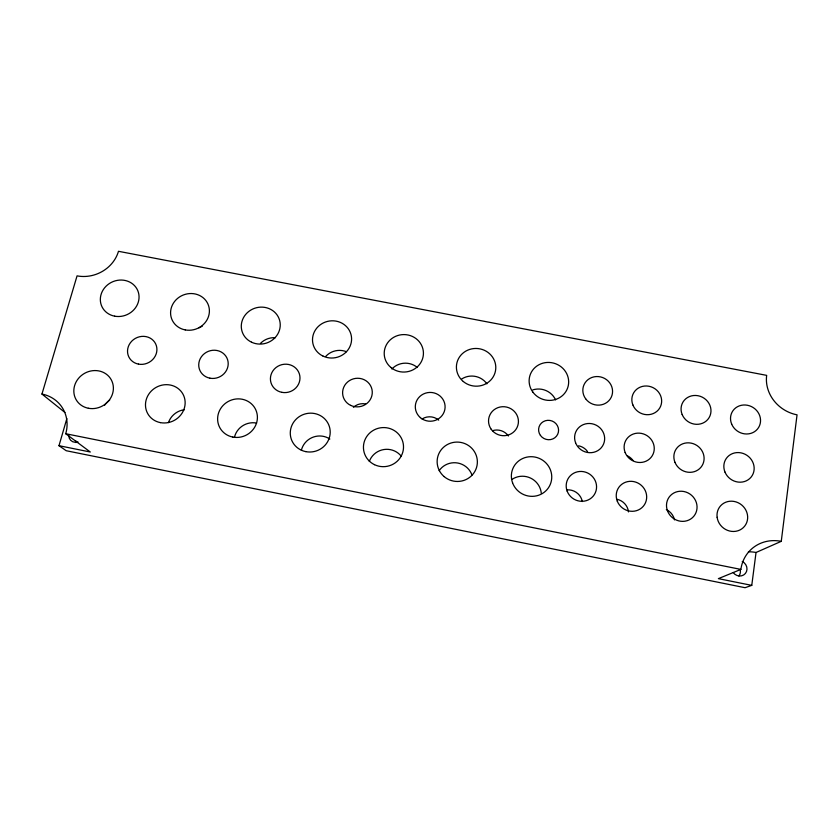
<?xml version="1.0" encoding="UTF-8"?>
<svg xmlns="http://www.w3.org/2000/svg" width="839" height="839" viewBox="0 0 839 839"><rect width="100%" height="100%" fill="white"/><g stroke="black" fill="none" stroke-linecap="round" stroke-linejoin="round"><path stroke-width="1.26" d="M781.266 541.333L756.033 552.492L751.765 585.37L718.383 578.637L740.889 569.408A37.703 34.86 45 0 1 781.266 541.333L797.05 414.833A35.595 32.406 31 0 1 766.668 375.369L118.477 251.301A33.969 30.603 -23 0 1 77.062 275.863L41.95 394.047A35.941 32.794 -35.1 0 1 65.736 433.732L90.297 452.011L58.992 445.698L66.858 418.567M751.765 585.37L745.042 587.699L66.197 450.721L58.992 445.698M65.736 433.732L740.889 569.408M41.95 394.047L64.928 412.463M199.011 327.85A18.07 16.885 -22.2 0 1 202.178 326.298M104.644 405.206A18.573 17.241 -31.9 0 1 109.699 400.077M168.461 422.594A18.531 17.451 -30.3 0 1 184.433 409.715M260.436 343.424A18.049 17.063 -18.1 0 1 275.286 337.708M234.532 436.962A18.489 17.661 -27.7 0 1 256.608 423.087M325.952 356.176A18.049 17.231 -11.9 0 1 346.434 351.709M301.369 450.291A18.458 17.871 -22.5 0 1 329.842 439.017M391.886 369.003A18.07 17.367 -3 0 1 417.329 367.492M369.307 461.429A18.448 18.059 -10.8 0 1 401.388 456.385M461.775 378.945A18.154 17.472 8 0 1 486.903 383.822M439.133 470.689A18.51 18.175 11.4 0 1 471.979 475.063M512.241 479.247A18.678 18.185 28.5 0 1 541.302 493.332M532.744 389.915A18.28 17.514 18.2 0 1 555.586 399.878M567.279 489.871A14.116 13.634 34.2 0 1 582.308 501.544M616.77 499.226A14.221 13.613 37.5 0 1 628.495 511.905M666.334 509.556A14.336 13.592 39.6 0 1 674.514 519.907M627.457 455.871A14.043 13.382 32 0 1 633.036 460.506M578.585 445.803A13.948 13.393 28 0 1 587.541 451.55M353.397 407.293A13.686 13.225 -11.6 0 1 365.542 403.926M422.069 418.997A13.707 13.33 1.5 0 1 438.692 420.119M492.503 430.701A13.791 13.382 16.3 0 1 508.403 435.986M748.388 551.831A34.965 32.501 46 0 1 756.033 552.492M78.017 441.964A7.603 7.006 -34.7 0 1 68.788 435.567M742.253 561.501A7.939 7.394 44.6 0 1 745.41 573.446A7.939 7.394 44.6 0 1 733.234 572.586M76.003 442.583A7.446 6.88 -34.9 0 1 75.783 440.779M740.344 570.562A7.771 7.257 44.8 0 1 738.855 576.005M114.66 316.177A19.643 17.955 -24.2 0 0 138.404 292.402A19.643 17.955 -24.2 0 0 106.018 286.256A19.643 17.955 -24.2 0 0 114.66 316.177M185.23 329.905A19.601 18.164 -21.4 0 0 208.67 305.973A19.601 18.164 -21.4 0 0 176.064 299.796A19.601 18.164 -21.4 0 0 185.23 329.905M88.368 408.257A20.188 18.594 -30.9 0 0 112.751 383.465A20.188 18.594 -30.9 0 0 79.715 377.047A20.188 18.594 -30.9 0 0 88.368 408.257M160.343 422.615A20.136 18.846 -29.2 0 0 184.423 397.655A20.136 18.846 -29.2 0 0 151.156 391.194A20.136 18.846 -29.2 0 0 160.343 422.615M251.543 342.197A19.58 18.374 -17.3 0 0 280.236 324.378A19.58 18.374 -17.3 0 0 250.525 310.241A19.58 18.374 -17.3 0 0 251.543 342.197M232.843 437.077A20.094 19.087 -26.4 0 0 256.598 411.949A20.094 19.087 -26.4 0 0 223.101 405.436A20.094 19.087 -26.4 0 0 232.843 437.077M390.827 367.419A19.622 18.741 -2.8 0 0 423.045 356.963A19.622 18.741 -2.8 0 0 397.592 335.579A19.622 18.741 -2.8 0 0 390.827 367.419M374.477 464.67A20.052 19.538 -9.8 0 0 403.486 445.845A20.052 19.538 -9.8 0 0 372.485 430.868A20.052 19.538 -9.8 0 0 374.477 464.67M305.868 451.644A20.052 19.328 -21 0 0 329.297 426.338A20.052 19.328 -21 0 0 295.559 419.783A20.052 19.328 -21 0 0 305.868 451.644M323.057 356.114A19.58 18.573 -11.3 0 0 351.572 338.18A19.58 18.573 -11.3 0 0 321.505 323.948A19.58 18.573 -11.3 0 0 323.057 356.114M444.114 476.583A20.126 19.675 9.9 0 0 477.013 465.603A20.126 19.675 9.9 0 0 450.637 443.128A20.126 19.675 9.9 0 0 444.114 476.583M463.296 381.514A19.706 18.846 7.5 0 0 495.461 370.995A19.706 18.846 7.5 0 0 469.546 349.464A19.706 18.846 7.5 0 0 463.296 381.514M532.765 391.981A19.853 18.909 17.2 0 0 566.86 389.82A19.853 18.909 17.2 0 0 547.049 362.469A19.853 18.909 17.2 0 0 532.765 391.981M512.587 482.876A20.314 19.706 26.2 0 0 547.049 489.609A20.314 19.706 26.2 0 0 535.03 457.077A20.314 19.706 26.2 0 0 512.587 482.876M585.653 398.787A14.987 14.19 22.4 0 0 611.274 397.183A14.987 14.19 22.4 0 0 596.172 376.564A14.987 14.19 22.4 0 0 585.653 398.787M567.164 491.151A15.354 14.766 32.2 0 0 593.131 496.237A15.354 14.766 32.2 0 0 583.85 471.728A15.354 14.766 32.2 0 0 567.164 491.151M632.868 404.943A15.092 14.19 26.4 0 0 658.416 409.841A15.092 14.19 26.4 0 0 648.956 386.255A15.092 14.19 26.4 0 0 632.868 404.943M617.263 501.114A15.49 14.756 35.9 0 0 643.345 506.221A15.49 14.756 35.9 0 0 633.76 481.596A15.49 14.756 35.9 0 0 617.263 501.114M667.592 511.119A15.626 14.735 38.2 0 0 693.811 516.258A15.626 14.735 38.2 0 0 683.921 491.518A15.626 14.735 38.2 0 0 667.592 511.119M682.159 414.518A15.207 14.179 29.6 0 0 707.833 419.427A15.207 14.179 29.6 0 0 698.079 395.735A15.207 14.179 29.6 0 0 682.159 414.518M731.681 424.125A15.333 14.169 32 0 0 757.481 429.065A15.333 14.169 32 0 0 747.434 405.258A15.333 14.169 32 0 0 731.681 424.125M717.125 517.285A15.763 14.703 39.8 0 0 741.676 528.948A15.763 14.703 39.8 0 0 738.194 502.76A15.763 14.703 39.8 0 0 717.125 517.285M725.001 472.126A15.542 14.441 35.7 0 0 751.062 477.171A15.542 14.441 35.7 0 0 740.942 452.85A15.542 14.441 35.7 0 0 725.001 472.126M674.955 462.299A15.406 14.462 33.5 0 0 700.901 467.323A15.406 14.462 33.5 0 0 691.074 443.107A15.406 14.462 33.5 0 0 674.955 462.299M625.149 452.515A15.28 14.473 30.6 0 0 650.97 457.507A15.28 14.473 30.6 0 0 641.436 433.406A15.28 14.473 30.6 0 0 625.149 452.515M575.575 442.772A15.165 14.483 26.4 0 0 601.269 447.753A15.165 14.483 26.4 0 0 592.04 423.758A15.165 14.483 26.4 0 0 575.575 442.772M138.466 364.116A14.913 13.791 -26.4 0 0 156.411 345.867A14.913 13.791 -26.4 0 0 131.796 341.116A14.913 13.791 -26.4 0 0 138.466 364.116M209.907 378.179A14.882 13.969 -23.4 0 0 227.631 359.805A14.882 13.969 -23.4 0 0 202.849 355.023A14.882 13.969 -23.4 0 0 209.907 378.179M281.862 392.337A14.861 14.137 -18.7 0 0 299.345 373.837A14.861 14.137 -18.7 0 0 274.384 369.024A14.861 14.137 -18.7 0 0 281.862 392.337M350.681 405.394A14.861 14.284 -10.9 0 0 372.264 391.635A14.861 14.284 -10.9 0 0 349.381 380.665A14.861 14.284 -10.9 0 0 350.681 405.394M420.391 417.654A14.892 14.399 1.3 0 0 444.817 409.652A14.892 14.399 1.3 0 0 425.404 393.187A14.892 14.399 1.3 0 0 420.391 417.654M491.182 429.243A14.987 14.473 15 0 0 517.002 427.628A14.987 14.473 15 0 0 502.246 406.726A14.987 14.473 15 0 0 491.182 429.243M540.421 435.399A10.047 9.659 21.7 0 0 557.662 434.329A10.047 9.659 21.7 0 0 547.678 420.329A10.047 9.659 21.7 0 0 540.421 435.399"/></g></svg>
